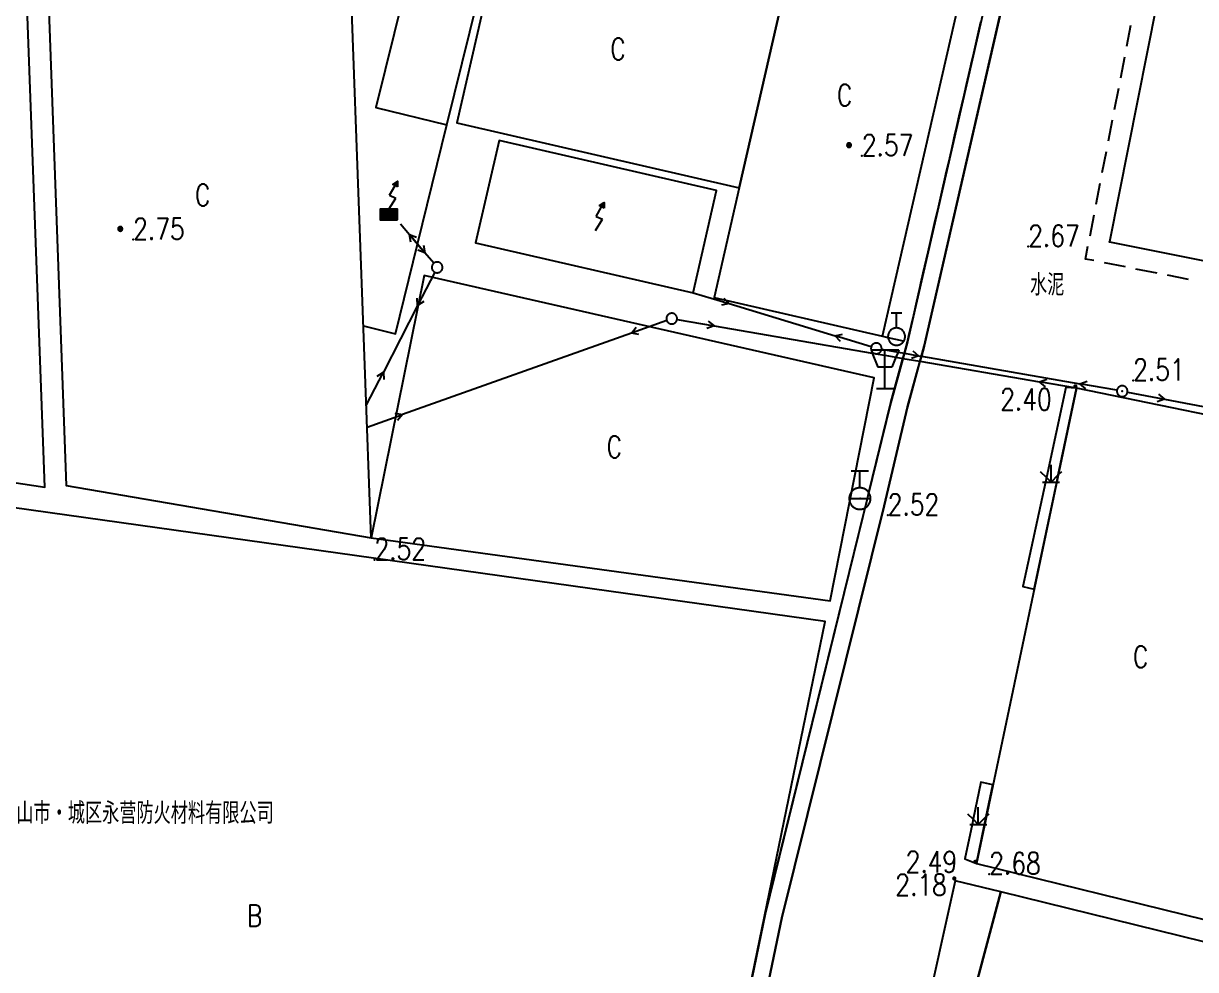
# Model space of a CAD drawing. Extents: x 500064 to 501389, y 2542464 to 2545400.
# Drawn here: x 501025.3 to 501079.9, y 2543224.3 to 2543268.4 of the extents above; entities that cross this region are included whole.
import ezdxf
from ezdxf.enums import TextEntityAlignment as Align

# ---------------------------------------------------------------- set-up
doc = ezdxf.new("R2010")
doc.units = 0
doc.header["$LTSCALE"] = 0.5
doc.linetypes.add('CENTER', pattern=[50.8, 31.75, -6.35, 6.35, -6.35])
doc.layers.get('0').update_dxf_attribs({"linetype": 'CONTINUOUS', "lineweight": 5})
doc.layers.add('GCD', color=8, linetype='CONTINUOUS')
doc.layers.add('地形图', color=8, linetype='CONTINUOUS')
doc.styles.add('HZ', font='romans.shx', dxfattribs={"width": 0.8, "bigfont": 'hztxt.shx'})

# ---------------------------------------------------------------- blocks, each defined once
blk = doc.blocks.new('GC200')
at = {"linetype": 'Continuous', "const_width": 0.2, "flags": 128}
blk.add_lwpolyline([(-0.1, 0, 1), (0.1, 0, 1)], format="xyb", close=True, dxfattribs=at)

msp = doc.modelspace()

# ---------------------------------------------------------------- linework, layer by layer
at = {"layer": '地形图'}
for points in [[(501025.033, 2543280.161), (501011.567, 2543282.19), (501012.807, 2543248.84), (501026.247, 2543246.81)], [(501040.204, 2543278.922), (501025.993, 2543281.372), (501027.248, 2543246.895), (501041.459, 2543244.445), (501040.286, 2543276.646)], [(501060.887, 2543270.67), (501058.615, 2543260.767), (501057.441, 2543255.65), (501065.287, 2543253.85), (501071.037, 2543278.91), (501063.191, 2543280.71)], [(501056.15, 2543205.351), (501060.602, 2543226.739), (501065.364, 2543245.945), (501066.462, 2543250.552), (501067.233, 2543253.387), (501072.788, 2543277.604), (501072.002, 2543277.748), (501066.457, 2543253.582), (501065.687, 2543250.75), (501059.822, 2543226.917), (501056.959, 2543213.058), (501055.528, 2543206.245), (501042.405, 2543206.95), (501042.358, 2543206.151)], [(501048.206, 2543276.707), (501044.686, 2543276.68), (501041.684, 2543264.504), (501044.996, 2543263.688)], [(501060.887, 2543270.67), (501047.729, 2543273.689), (501045.457, 2543263.786), (501058.615, 2543260.767)], [(501081.715, 2543257.083), (501082.857, 2543262.853), (501084.768, 2543272.496), (501078.927, 2543273.66), (501075.872, 2543258.241), (501080.841, 2543257.256)], [(501056.466, 2543255.874), (501057.56, 2543260.64), (501047.423, 2543262.966), (501046.33, 2543258.2)], [(501041.459, 2543244.445), (501062.857, 2543241.52), (501064.907, 2543251.9), (501043.938, 2543256.676)], [(501083.187, 2543238.46), (501084.917, 2543249.25), (501074.337, 2543251.42), (501069.667, 2543229.28), (501080.287, 2543226.668), (501081.258, 2543226.43), (501082.398, 2543233.535)], [(501017.964, 2543211.468), (501022.012, 2543210.917), (501029.722, 2543209.867), (501031.197, 2543216.69), (501056.959, 2543213.058), (501062.627, 2543240.56), (501014.636, 2543247.28), (501011.987, 2543212.22)], [(501065.517, 2543208.06), (501070.803, 2543227.95), (501068.687, 2543228.47), (501064.227, 2543208.38)], [(501070.803, 2543227.95), (501065.517, 2543208.06), (501064.757, 2543205.2), (501085.017, 2543201.07), (501084.977, 2543200.88), (501091.238, 2543199.62), (501091.596, 2543200.969), (501097.05, 2543221.495)]]:
    msp.add_lwpolyline(points, close=True, dxfattribs=at)
for points in [[(501072.016, 2543274.24), (501067.233, 2543253.387), (501067.104, 2543252.914), (501067.04, 2543252.676), (501066.462, 2543250.552), (501065.364, 2543245.945), (501060.602, 2543226.739), (501056.15, 2543205.351)], [(501056.959, 2543213.058), (501059.822, 2543226.917), (501064.479, 2543245.842), (501064.587, 2543246.28), (501064.655, 2543246.556), (501065.687, 2543250.75), (501066.248, 2543252.812), (501066.313, 2543253.051), (501066.457, 2543253.582), (501066.524, 2543253.874), (501066.748, 2543254.849), (501066.859, 2543255.336), (501067.048, 2543256.158), (501067.083, 2543256.311), (501067.195, 2543256.798), (501067.419, 2543257.773), (501067.53, 2543258.26), (501067.722, 2543259.096), (501067.754, 2543259.235), (501067.866, 2543259.722), (501068.089, 2543260.697), (501068.201, 2543261.184), (501068.282, 2543261.535), (501068.425, 2543262.159), (501068.537, 2543262.646), (501068.687, 2543263.302), (501068.76, 2543263.621), (501068.872, 2543264.108), (501069.096, 2543265.083), (501069.207, 2543265.57), (501069.407, 2543266.441), (501069.431, 2543266.545), (501069.543, 2543267.032), (501069.767, 2543268.007), (501069.878, 2543268.494)], [(501076.684, 2543267.362), (501076.874, 2543268.344)], [(501069.543, 2543267.032), (501069.767, 2543268.007)], [(501076.397, 2543265.89), (501076.588, 2543266.871)], [(501069.207, 2543265.57), (501069.407, 2543266.441), (501069.431, 2543266.545)], [(501068.872, 2543264.108), (501069.096, 2543265.083)], [(501076.111, 2543264.417), (501076.302, 2543265.399)], [(501041.099, 2543254.328), (501042.598, 2543253.959), (501043.627, 2543258.134), (501044.996, 2543263.688)], [(501068.537, 2543262.646), (501068.687, 2543263.302), (501068.76, 2543263.621)], [(501075.825, 2543262.945), (501076.016, 2543263.927)], [(501056.466, 2543255.874), (501057.56, 2543260.64), (501047.423, 2543262.966), (501046.33, 2543258.2), (501056.466, 2543255.874)], [(501063.734, 2543262.647), (501063.744, 2543262.648), (501063.755, 2543262.649), (501063.765, 2543262.652), (501063.775, 2543262.656), (501063.784, 2543262.661), (501063.793, 2543262.666), (501063.801, 2543262.673), (501063.808, 2543262.68), (501063.815, 2543262.688), (501063.818, 2543262.693), (501063.821, 2543262.697), (501063.825, 2543262.707), (501063.829, 2543262.716), (501063.832, 2543262.726), (501063.833, 2543262.737), (501063.834, 2543262.747), (501063.833, 2543262.758), (501063.832, 2543262.768), (501063.829, 2543262.778), (501063.825, 2543262.788), (501063.822, 2543262.794), (501063.821, 2543262.797), (501063.815, 2543262.806), (501063.808, 2543262.814), (501063.801, 2543262.822), (501063.793, 2543262.828), (501063.784, 2543262.834), (501063.783, 2543262.835), (501063.775, 2543262.839), (501063.765, 2543262.842), (501063.755, 2543262.845), (501063.744, 2543262.847), (501063.734, 2543262.847), (501063.723, 2543262.847), (501063.713, 2543262.845), (501063.703, 2543262.842), (501063.693, 2543262.839), (501063.684, 2543262.834), (501063.675, 2543262.828), (501063.667, 2543262.822), (501063.66, 2543262.814), (501063.653, 2543262.806), (501063.65, 2543262.801), (501063.647, 2543262.797), (501063.643, 2543262.788), (501063.639, 2543262.778), (501063.636, 2543262.768), (501063.634, 2543262.758), (501063.634, 2543262.747), (501063.634, 2543262.737), (501063.636, 2543262.726), (501063.639, 2543262.716), (501063.643, 2543262.707), (501063.646, 2543262.7), (501063.647, 2543262.697), (501063.653, 2543262.688), (501063.66, 2543262.68), (501063.667, 2543262.673), (501063.675, 2543262.666), (501063.684, 2543262.661), (501063.685, 2543262.66), (501063.693, 2543262.656), (501063.703, 2543262.652), (501063.713, 2543262.649), (501063.723, 2543262.648), (501063.734, 2543262.647)], [(501063.685, 2543262.66), (501063.818, 2543262.693), (501063.821, 2543262.697), (501063.647, 2543262.697), (501063.646, 2543262.7), (501063.834, 2543262.747), (501063.634, 2543262.747), (501063.822, 2543262.794), (501063.821, 2543262.797), (501063.647, 2543262.797), (501063.65, 2543262.801), (501063.783, 2543262.835)], [(501075.538, 2543261.473), (501075.729, 2543262.454)], [(501068.201, 2543261.184), (501068.282, 2543261.535), (501068.425, 2543262.159)], [(501042.316, 2543260.41), (501042.574, 2543260.863)], [(501042.69, 2543260.801), (501042.574, 2543260.863), (501042.47, 2543260.919), (501042.517, 2543260.95), (501042.565, 2543260.981), (501042.612, 2543261.013), (501042.66, 2543261.044), (501042.689, 2543261.063), (501042.689, 2543261.028), (501042.689, 2543260.971), (501042.69, 2543260.914), (501042.69, 2543260.858), (501042.69, 2543260.801)], [(501042.66, 2543261.044), (501042.689, 2543261.028), (501042.612, 2543261.013), (501042.689, 2543260.971), (501042.565, 2543260.981), (501042.69, 2543260.914), (501042.517, 2543260.95), (501042.69, 2543260.858), (501042.47, 2543260.919)], [(501067.866, 2543259.722), (501068.089, 2543260.697)], [(501075.252, 2543260), (501075.443, 2543260.982)], [(501042.289, 2543259.763), (501042.608, 2543260.282)], [(501042.316, 2543260.41), (501042.608, 2543260.282)], [(501042.689, 2543259.263), (501042.689, 2543259.313), (501042.689, 2543259.363), (501042.689, 2543259.413), (501042.689, 2543259.463), (501042.689, 2543259.513), (501042.689, 2543259.563), (501042.689, 2543259.613), (501042.689, 2543259.663), (501042.689, 2543259.713), (501042.689, 2543259.763), (501042.289, 2543259.763), (501041.889, 2543259.763), (501041.889, 2543259.713), (501041.889, 2543259.663), (501041.889, 2543259.613), (501041.889, 2543259.563), (501041.889, 2543259.513), (501041.889, 2543259.463), (501041.889, 2543259.413), (501041.889, 2543259.363), (501041.889, 2543259.313), (501041.889, 2543259.263), (501042.689, 2543259.263)], [(501041.889, 2543259.263), (501042.689, 2543259.313), (501041.889, 2543259.313), (501042.689, 2543259.363), (501041.889, 2543259.363), (501042.689, 2543259.413), (501041.889, 2543259.413), (501042.689, 2543259.463), (501041.889, 2543259.463), (501042.689, 2543259.513), (501041.889, 2543259.513), (501042.689, 2543259.563), (501041.889, 2543259.563), (501042.689, 2543259.613), (501041.889, 2543259.613), (501042.689, 2543259.663), (501041.889, 2543259.663), (501042.689, 2543259.713), (501041.889, 2543259.713), (501042.689, 2543259.763)], [(501051.945, 2543259.42), (501052.203, 2543259.873)], [(501052.319, 2543259.811), (501052.203, 2543259.873), (501052.099, 2543259.929), (501052.146, 2543259.96), (501052.193, 2543259.992), (501052.241, 2543260.023), (501052.288, 2543260.054), (501052.318, 2543260.073), (501052.318, 2543260.039), (501052.318, 2543259.982), (501052.318, 2543259.925), (501052.319, 2543259.868), (501052.319, 2543259.811)], [(501052.288, 2543260.054), (501052.318, 2543260.039), (501052.241, 2543260.023), (501052.318, 2543259.982), (501052.193, 2543259.992), (501052.318, 2543259.925), (501052.146, 2543259.96), (501052.319, 2543259.868), (501052.099, 2543259.929)], [(501042.835, 2543259.075), (501043.249, 2543258.582), (501043.627, 2543258.134), (501043.962, 2543257.736)], [(501051.918, 2543258.773), (501052.237, 2543259.293)], [(501051.945, 2543259.42), (501052.237, 2543259.293)], [(501067.53, 2543258.26), (501067.722, 2543259.096), (501067.754, 2543259.235)], [(501074.966, 2543258.528), (501075.157, 2543259.509)], [(501029.77, 2543258.747), (501029.78, 2543258.748), (501029.791, 2543258.749), (501029.801, 2543258.752), (501029.81, 2543258.756), (501029.82, 2543258.761), (501029.829, 2543258.766), (501029.837, 2543258.773), (501029.844, 2543258.78), (501029.851, 2543258.788), (501029.854, 2543258.793), (501029.856, 2543258.797), (501029.861, 2543258.807), (501029.865, 2543258.816), (501029.868, 2543258.826), (501029.869, 2543258.837), (501029.87, 2543258.847), (501029.869, 2543258.858), (501029.868, 2543258.868), (501029.865, 2543258.878), (501029.861, 2543258.888), (501029.858, 2543258.894), (501029.856, 2543258.897), (501029.851, 2543258.906), (501029.844, 2543258.914), (501029.837, 2543258.922), (501029.829, 2543258.928), (501029.82, 2543258.934), (501029.819, 2543258.935), (501029.81, 2543258.939), (501029.801, 2543258.942), (501029.791, 2543258.945), (501029.78, 2543258.947), (501029.77, 2543258.947), (501029.759, 2543258.947), (501029.749, 2543258.945), (501029.739, 2543258.942), (501029.729, 2543258.939), (501029.72, 2543258.934), (501029.711, 2543258.928), (501029.703, 2543258.922), (501029.695, 2543258.914), (501029.689, 2543258.906), (501029.686, 2543258.901), (501029.683, 2543258.897), (501029.678, 2543258.888), (501029.675, 2543258.878), (501029.672, 2543258.868), (501029.67, 2543258.858), (501029.67, 2543258.847), (501029.67, 2543258.837), (501029.672, 2543258.826), (501029.675, 2543258.816), (501029.678, 2543258.807), (501029.682, 2543258.8), (501029.683, 2543258.797), (501029.689, 2543258.788), (501029.695, 2543258.78), (501029.703, 2543258.773), (501029.711, 2543258.766), (501029.72, 2543258.761), (501029.721, 2543258.76), (501029.729, 2543258.756), (501029.739, 2543258.752), (501029.749, 2543258.749), (501029.759, 2543258.748), (501029.77, 2543258.747)], [(501029.721, 2543258.76), (501029.854, 2543258.793), (501029.856, 2543258.797), (501029.683, 2543258.797), (501029.682, 2543258.8), (501029.87, 2543258.847), (501029.67, 2543258.847), (501029.858, 2543258.894), (501029.856, 2543258.897), (501029.683, 2543258.897), (501029.686, 2543258.901), (501029.819, 2543258.935)], [(501044.377, 2543257.243), (501043.962, 2543257.736), (501043.627, 2543258.134), (501043.249, 2543258.582)], [(501043.249, 2543258.582), (501043.627, 2543258.134), (501043.962, 2543257.736)], [(501043.311, 2543258.234), (501043.249, 2543258.582)], [(501043.249, 2543258.582), (501043.582, 2543258.462)], [(501043.9, 2543258.084), (501043.962, 2543257.736)], [(501075.145, 2543257.366), (501074.755, 2543257.443), (501074.87, 2543258.037)], [(501043.962, 2543257.736), (501043.629, 2543257.856)], [(501067.195, 2543256.798), (501067.419, 2543257.773)], [(501044.538, 2543256.802), (501044.553, 2543256.803), (501044.569, 2543256.804), (501044.584, 2543256.807), (501044.6, 2543256.81), (501044.615, 2543256.814), (501044.63, 2543256.82), (501044.644, 2543256.826), (501044.658, 2543256.833), (501044.672, 2543256.841), (501044.685, 2543256.85), (501044.697, 2543256.859), (501044.709, 2543256.87), (501044.72, 2543256.881), (501044.73, 2543256.893), (501044.74, 2543256.905), (501044.749, 2543256.918), (501044.757, 2543256.932), (501044.764, 2543256.946), (501044.77, 2543256.96), (501044.775, 2543256.975), (501044.78, 2543256.99), (501044.783, 2543257.005), (501044.786, 2543257.021), (501044.787, 2543257.036), (501044.788, 2543257.052), (501044.787, 2543257.068), (501044.786, 2543257.083), (501044.783, 2543257.099), (501044.78, 2543257.114), (501044.775, 2543257.129), (501044.77, 2543257.144), (501044.764, 2543257.159), (501044.757, 2543257.173), (501044.749, 2543257.186), (501044.74, 2543257.199), (501044.73, 2543257.211), (501044.72, 2543257.223), (501044.709, 2543257.234), (501044.697, 2543257.245), (501044.685, 2543257.254), (501044.672, 2543257.263), (501044.658, 2543257.271), (501044.644, 2543257.278), (501044.63, 2543257.285), (501044.615, 2543257.29), (501044.6, 2543257.294), (501044.584, 2543257.298), (501044.569, 2543257.3), (501044.553, 2543257.302), (501044.538, 2543257.302), (501044.522, 2543257.302), (501044.506, 2543257.3), (501044.491, 2543257.298), (501044.475, 2543257.294), (501044.46, 2543257.29), (501044.446, 2543257.285), (501044.431, 2543257.278), (501044.417, 2543257.271), (501044.404, 2543257.263), (501044.391, 2543257.254), (501044.378, 2543257.245), (501044.377, 2543257.243), (501044.367, 2543257.234), (501044.355, 2543257.223), (501044.345, 2543257.211), (501044.335, 2543257.199), (501044.327, 2543257.186), (501044.319, 2543257.173), (501044.311, 2543257.159), (501044.305, 2543257.144), (501044.3, 2543257.129), (501044.295, 2543257.114), (501044.292, 2543257.099), (501044.29, 2543257.083), (501044.288, 2543257.068), (501044.288, 2543257.052), (501044.288, 2543257.036), (501044.29, 2543257.021), (501044.292, 2543257.005), (501044.295, 2543256.99), (501044.3, 2543256.975), (501044.305, 2543256.96), (501044.311, 2543256.946), (501044.319, 2543256.932), (501044.327, 2543256.918), (501044.335, 2543256.905), (501044.345, 2543256.893), (501044.355, 2543256.881), (501044.367, 2543256.87), (501044.378, 2543256.859), (501044.391, 2543256.85), (501044.404, 2543256.841), (501044.417, 2543256.833), (501044.423, 2543256.83), (501044.431, 2543256.826), (501044.446, 2543256.82), (501044.46, 2543256.814), (501044.475, 2543256.81), (501044.491, 2543256.807), (501044.506, 2543256.804), (501044.522, 2543256.803), (501044.538, 2543256.802)], [(501076.616, 2543257.074), (501075.636, 2543257.269)], [(501078.088, 2543256.783), (501077.107, 2543256.977)], [(501044.423, 2543256.83), (501043.624, 2543255.273)], [(501079.559, 2543256.491), (501078.578, 2543256.685)], [(501056.466, 2543255.874), (501058.141, 2543255.365)], [(501066.859, 2543255.336), (501067.048, 2543256.158), (501067.083, 2543256.311)], [(501043.624, 2543255.273), (501042.033, 2543252.175)], [(501043.624, 2543255.273), (501043.607, 2543255.626)], [(501043.921, 2543255.465), (501043.624, 2543255.273)], [(501058.141, 2543255.365), (501057.796, 2543255.285)], [(501057.899, 2543255.623), (501058.141, 2543255.365)], [(501058.141, 2543255.365), (501063.092, 2543253.86)], [(501055.471, 2543254.416), (501055.487, 2543254.416), (501055.502, 2543254.418), (501055.518, 2543254.42), (501055.533, 2543254.424), (501055.548, 2543254.428), (501055.563, 2543254.433), (501055.578, 2543254.44), (501055.592, 2543254.447), (501055.605, 2543254.455), (501055.618, 2543254.464), (501055.63, 2543254.473), (501055.642, 2543254.484), (501055.653, 2543254.495), (501055.664, 2543254.507), (501055.673, 2543254.519), (501055.682, 2543254.532), (501055.69, 2543254.545), (501055.697, 2543254.559), (501055.703, 2543254.574), (501055.709, 2543254.589), (501055.713, 2543254.604), (501055.717, 2543254.619), (501055.717, 2543254.624), (501055.719, 2543254.635), (501055.721, 2543254.65), (501055.721, 2543254.666), (501055.721, 2543254.682), (501055.719, 2543254.697), (501055.717, 2543254.713), (501055.713, 2543254.728), (501055.709, 2543254.743), (501055.703, 2543254.758), (501055.697, 2543254.772), (501055.69, 2543254.786), (501055.682, 2543254.8), (501055.673, 2543254.813), (501055.664, 2543254.825), (501055.653, 2543254.837), (501055.642, 2543254.848), (501055.63, 2543254.859), (501055.618, 2543254.868), (501055.605, 2543254.877), (501055.592, 2543254.885), (501055.578, 2543254.892), (501055.563, 2543254.898), (501055.548, 2543254.904), (501055.533, 2543254.908), (501055.518, 2543254.911), (501055.502, 2543254.914), (501055.487, 2543254.915), (501055.471, 2543254.916), (501055.455, 2543254.915), (501055.44, 2543254.914), (501055.424, 2543254.911), (501055.409, 2543254.908), (501055.394, 2543254.904), (501055.379, 2543254.898), (501055.365, 2543254.892), (501055.351, 2543254.885), (501055.337, 2543254.877), (501055.324, 2543254.868), (501055.312, 2543254.859), (501055.3, 2543254.848), (501055.289, 2543254.837), (501055.278, 2543254.825), (501055.269, 2543254.813), (501055.26, 2543254.8), (501055.252, 2543254.786), (501055.245, 2543254.772), (501055.239, 2543254.758), (501055.233, 2543254.743), (501055.229, 2543254.728), (501055.226, 2543254.713), (501055.223, 2543254.697), (501055.222, 2543254.682), (501055.221, 2543254.666), (501055.222, 2543254.65), (501055.223, 2543254.635), (501055.226, 2543254.619), (501055.229, 2543254.604), (501055.233, 2543254.589), (501055.236, 2543254.582), (501055.239, 2543254.574), (501055.245, 2543254.559), (501055.252, 2543254.545), (501055.26, 2543254.532), (501055.269, 2543254.519), (501055.278, 2543254.507), (501055.289, 2543254.495), (501055.3, 2543254.484), (501055.312, 2543254.473), (501055.324, 2543254.464), (501055.337, 2543254.455), (501055.351, 2543254.447), (501055.365, 2543254.44), (501055.379, 2543254.433), (501055.394, 2543254.428), (501055.409, 2543254.424), (501055.424, 2543254.42), (501055.44, 2543254.418), (501055.455, 2543254.416), (501055.471, 2543254.416)], [(501065.696, 2543254.929), (501065.946, 2543254.929), (501066.196, 2543254.929)], [(501065.946, 2543254.229), (501065.946, 2543254.929)], [(501066.524, 2543253.874), (501066.748, 2543254.849)], [(501055.236, 2543254.582), (501053.587, 2543253.995)], [(501053.587, 2543253.995), (501053.816, 2543254.264)], [(501055.717, 2543254.624), (501057.442, 2543254.327)], [(501057.442, 2543254.327), (501057.11, 2543254.204)], [(501057.17, 2543254.553), (501057.442, 2543254.327)], [(501057.442, 2543254.327), (501064.816, 2543253.058), (501064.943, 2543253.036), (501064.959, 2543253.034), (501064.974, 2543253.031), (501064.989, 2543253.028), (501065.407, 2543252.957), (501065.921, 2543252.868), (501066.248, 2543252.812), (501067.04, 2543252.676), (501072.613, 2543251.717)], [(501065.946, 2543253.429), (501065.971, 2543253.43), (501065.996, 2543253.433), (501066.021, 2543253.436), (501066.046, 2543253.442), (501066.07, 2543253.449), (501066.094, 2543253.458), (501066.117, 2543253.467), (501066.139, 2543253.479), (501066.161, 2543253.492), (501066.182, 2543253.506), (501066.201, 2543253.521), (501066.22, 2543253.538), (501066.238, 2543253.556), (501066.255, 2543253.574), (501066.27, 2543253.594), (501066.284, 2543253.615), (501066.297, 2543253.637), (501066.308, 2543253.659), (501066.318, 2543253.682), (501066.327, 2543253.706), (501066.334, 2543253.73), (501066.339, 2543253.754), (501066.343, 2543253.779), (501066.346, 2543253.804), (501066.346, 2543253.829), (501066.346, 2543253.855), (501066.343, 2543253.88), (501066.339, 2543253.904), (501066.334, 2543253.929), (501066.327, 2543253.953), (501066.318, 2543253.977), (501066.308, 2543254), (501066.297, 2543254.022), (501066.284, 2543254.044), (501066.27, 2543254.065), (501066.255, 2543254.084), (501066.238, 2543254.103), (501066.22, 2543254.121), (501066.201, 2543254.138), (501066.182, 2543254.153), (501066.161, 2543254.167), (501066.139, 2543254.18), (501066.117, 2543254.191), (501066.094, 2543254.201), (501066.07, 2543254.21), (501066.046, 2543254.217), (501066.021, 2543254.222), (501065.996, 2543254.226), (501065.971, 2543254.229), (501065.946, 2543254.229), (501065.921, 2543254.229), (501065.896, 2543254.226), (501065.871, 2543254.222), (501065.847, 2543254.217), (501065.823, 2543254.21), (501065.799, 2543254.201), (501065.776, 2543254.191), (501065.754, 2543254.18), (501065.732, 2543254.167), (501065.711, 2543254.153), (501065.691, 2543254.138), (501065.673, 2543254.121), (501065.655, 2543254.103), (501065.638, 2543254.084), (501065.623, 2543254.065), (501065.609, 2543254.044), (501065.596, 2543254.022), (501065.584, 2543254), (501065.574, 2543253.977), (501065.566, 2543253.953), (501065.559, 2543253.929), (501065.553, 2543253.904), (501065.55, 2543253.88), (501065.547, 2543253.855), (501065.546, 2543253.829), (501065.547, 2543253.804), (501065.548, 2543253.79), (501065.55, 2543253.779), (501065.553, 2543253.754), (501065.559, 2543253.73), (501065.566, 2543253.706), (501065.574, 2543253.682), (501065.584, 2543253.659), (501065.596, 2543253.637), (501065.609, 2543253.615), (501065.623, 2543253.594), (501065.638, 2543253.574), (501065.655, 2543253.556), (501065.673, 2543253.538), (501065.691, 2543253.521), (501065.711, 2543253.506), (501065.732, 2543253.492), (501065.754, 2543253.479), (501065.776, 2543253.467), (501065.799, 2543253.458), (501065.823, 2543253.449), (501065.847, 2543253.442), (501065.871, 2543253.436), (501065.896, 2543253.433), (501065.921, 2543253.43), (501065.946, 2543253.429)], [(501053.587, 2543253.995), (501042.919, 2543250.194)], [(501053.935, 2543253.931), (501053.587, 2543253.995)], [(501063.092, 2543253.86), (501063.436, 2543253.94)], [(501064.766, 2543253.351), (501063.092, 2543253.86)], [(501063.333, 2543253.602), (501063.092, 2543253.86)], [(501065.287, 2543253.85), (501065.548, 2543253.79), (501066.262, 2543253.628)], [(501064.989, 2543253.028), (501065.005, 2543253.029), (501065.021, 2543253.029), (501065.037, 2543253.031), (501065.052, 2543253.033), (501065.067, 2543253.037), (501065.083, 2543253.041), (501065.097, 2543253.046), (501065.112, 2543253.053), (501065.126, 2543253.06), (501065.139, 2543253.068), (501065.152, 2543253.076), (501065.165, 2543253.086), (501065.176, 2543253.096), (501065.188, 2543253.108), (501065.198, 2543253.119), (501065.208, 2543253.132), (501065.216, 2543253.145), (501065.224, 2543253.158), (501065.232, 2543253.172), (501065.238, 2543253.187), (501065.243, 2543253.201), (501065.244, 2543253.204), (501065.247, 2543253.217), (501065.251, 2543253.232), (501065.251, 2543253.236), (501065.253, 2543253.247), (501065.255, 2543253.263), (501065.255, 2543253.279), (501065.255, 2543253.294), (501065.253, 2543253.31), (501065.251, 2543253.326), (501065.247, 2543253.341), (501065.243, 2543253.356), (501065.238, 2543253.371), (501065.232, 2543253.385), (501065.224, 2543253.399), (501065.216, 2543253.413), (501065.208, 2543253.426), (501065.198, 2543253.438), (501065.188, 2543253.45), (501065.176, 2543253.461), (501065.165, 2543253.471), (501065.152, 2543253.481), (501065.139, 2543253.49), (501065.126, 2543253.498), (501065.112, 2543253.505), (501065.097, 2543253.511), (501065.083, 2543253.516), (501065.067, 2543253.521), (501065.052, 2543253.524), (501065.037, 2543253.527), (501065.021, 2543253.528), (501065.005, 2543253.529), (501064.99, 2543253.528), (501064.974, 2543253.527), (501064.958, 2543253.524), (501064.943, 2543253.521), (501064.928, 2543253.516), (501064.913, 2543253.511), (501064.899, 2543253.505), (501064.885, 2543253.498), (501064.871, 2543253.49), (501064.858, 2543253.481), (501064.846, 2543253.471), (501064.834, 2543253.461), (501064.823, 2543253.45), (501064.813, 2543253.438), (501064.803, 2543253.426), (501064.794, 2543253.413), (501064.786, 2543253.399), (501064.779, 2543253.385), (501064.773, 2543253.371), (501064.768, 2543253.356), (501064.766, 2543253.351), (501064.763, 2543253.341), (501064.76, 2543253.326), (501064.757, 2543253.31), (501064.756, 2543253.294), (501064.755, 2543253.279), (501064.756, 2543253.263), (501064.757, 2543253.247), (501064.76, 2543253.232), (501064.763, 2543253.217), (501064.767, 2543253.204), (501064.768, 2543253.201), (501064.773, 2543253.187), (501064.779, 2543253.172), (501064.786, 2543253.158), (501064.794, 2543253.145), (501064.803, 2543253.132), (501064.813, 2543253.119), (501064.823, 2543253.108), (501064.834, 2543253.096), (501064.846, 2543253.086), (501064.858, 2543253.076), (501064.871, 2543253.068), (501064.885, 2543253.06), (501064.899, 2543253.053), (501064.913, 2543253.046), (501064.928, 2543253.041), (501064.943, 2543253.036), (501064.959, 2543253.034), (501064.974, 2543253.031), (501064.989, 2543253.028)], [(501064.757, 2543253.204), (501064.816, 2543253.058), (501065.082, 2543252.404)], [(501064.757, 2543253.204), (501064.767, 2543253.204), (501065.244, 2543253.204), (501065.407, 2543253.204), (501065.434, 2543253.204), (501066.057, 2543253.204)], [(501065.251, 2543253.236), (501065.434, 2543253.204), (501066.016, 2543253.103), (501066.313, 2543253.051), (501066.976, 2543252.936)], [(501065.407, 2543251.404), (501065.407, 2543252.404), (501065.407, 2543252.957), (501065.407, 2543253.204)], [(501066.057, 2543253.204), (501066.016, 2543253.103), (501065.921, 2543252.868), (501065.732, 2543252.404)], [(501066.704, 2543253.162), (501066.976, 2543252.936)], [(501066.976, 2543252.936), (501066.644, 2543252.814)], [(501066.976, 2543252.936), (501067.104, 2543252.914), (501074.495, 2543251.627)], [(501041.234, 2543250.618), (501042.033, 2543252.175)], [(501041.736, 2543251.983), (501042.033, 2543252.175)], [(501042.033, 2543252.175), (501042.051, 2543251.822)], [(501065.407, 2543252.404), (501065.082, 2543252.404)], [(501065.732, 2543252.404), (501065.407, 2543252.404)], [(501072.364, 2543242.063), (501073.415, 2543247.045), (501073.486, 2543247.385), (501074.337, 2543251.42), (501073.837, 2543251.45), (501072.932, 2543247.258), (501072.886, 2543247.045), (501071.835, 2543242.178), (501072.364, 2543242.063)], [(501072.613, 2543251.717), (501072.944, 2543251.839)], [(501074.337, 2543251.42), (501072.613, 2543251.717)], [(501072.884, 2543251.491), (501072.613, 2543251.717)], [(501074.495, 2543251.627), (501074.827, 2543251.749)], [(501076.219, 2543251.327), (501074.495, 2543251.627)], [(501074.766, 2543251.401), (501074.495, 2543251.627)], [(501076.465, 2543251.034), (501076.481, 2543251.035), (501076.497, 2543251.036), (501076.512, 2543251.039), (501076.527, 2543251.042), (501076.542, 2543251.046), (501076.557, 2543251.052), (501076.572, 2543251.058), (501076.586, 2543251.065), (501076.599, 2543251.073), (501076.612, 2543251.082), (501076.625, 2543251.092), (501076.636, 2543251.102), (501076.647, 2543251.113), (501076.658, 2543251.125), (501076.667, 2543251.137), (501076.676, 2543251.15), (501076.684, 2543251.164), (501076.691, 2543251.178), (501076.698, 2543251.192), (501076.703, 2543251.207), (501076.707, 2543251.222), (501076.711, 2543251.237), (501076.713, 2543251.253), (501076.715, 2543251.269), (501076.715, 2543251.284), (501076.715, 2543251.3), (501076.713, 2543251.316), (501076.711, 2543251.331), (501076.707, 2543251.346), (501076.703, 2543251.361), (501076.698, 2543251.376), (501076.691, 2543251.391), (501076.684, 2543251.405), (501076.676, 2543251.418), (501076.667, 2543251.431), (501076.658, 2543251.444), (501076.647, 2543251.455), (501076.636, 2543251.466), (501076.625, 2543251.477), (501076.612, 2543251.486), (501076.599, 2543251.495), (501076.586, 2543251.503), (501076.572, 2543251.51), (501076.557, 2543251.517), (501076.542, 2543251.522), (501076.527, 2543251.526), (501076.512, 2543251.53), (501076.497, 2543251.532), (501076.481, 2543251.534), (501076.465, 2543251.534), (501076.45, 2543251.534), (501076.434, 2543251.532), (501076.418, 2543251.53), (501076.403, 2543251.526), (501076.388, 2543251.522), (501076.373, 2543251.517), (501076.359, 2543251.51), (501076.345, 2543251.503), (501076.331, 2543251.495), (501076.318, 2543251.486), (501076.306, 2543251.477), (501076.294, 2543251.466), (501076.283, 2543251.455), (501076.273, 2543251.444), (501076.263, 2543251.431), (501076.254, 2543251.418), (501076.246, 2543251.405), (501076.239, 2543251.391), (501076.233, 2543251.376), (501076.227, 2543251.361), (501076.223, 2543251.346), (501076.22, 2543251.331), (501076.219, 2543251.327), (501076.217, 2543251.316), (501076.216, 2543251.3), (501076.215, 2543251.284), (501076.216, 2543251.269), (501076.217, 2543251.253), (501076.22, 2543251.237), (501076.223, 2543251.222), (501076.227, 2543251.207), (501076.233, 2543251.192), (501076.239, 2543251.178), (501076.246, 2543251.164), (501076.254, 2543251.15), (501076.263, 2543251.137), (501076.273, 2543251.125), (501076.283, 2543251.113), (501076.294, 2543251.102), (501076.306, 2543251.092), (501076.318, 2543251.082), (501076.331, 2543251.073), (501076.345, 2543251.065), (501076.359, 2543251.058), (501076.373, 2543251.052), (501076.388, 2543251.046), (501076.403, 2543251.042), (501076.418, 2543251.039), (501076.434, 2543251.036), (501076.45, 2543251.035), (501076.465, 2543251.034)], [(501065.007, 2543251.404), (501065.407, 2543251.404), (501065.807, 2543251.404)], [(501076.711, 2543251.237), (501078.43, 2543250.912)], [(501078.43, 2543250.912), (501078.096, 2543250.795)], [(501078.162, 2543251.142), (501078.43, 2543250.912)], [(501078.43, 2543250.912), (501133.031, 2543240.555)], [(501041.271, 2543249.606), (501042.919, 2543250.194)], [(501042.572, 2543250.257), (501042.919, 2543250.194)], [(501042.919, 2543250.194), (501042.69, 2543249.924)], [(501073.146, 2543247.045), (501073.146, 2543247.845)], [(501063.838, 2543247.58), (501064.238, 2543247.58), (501064.638, 2543247.58)], [(501064.238, 2543246.78), (501064.238, 2543247.58)], [(501072.646, 2543247.545), (501072.932, 2543247.258), (501073.146, 2543247.045)], [(501072.746, 2543247.045), (501072.886, 2543247.045), (501073.146, 2543247.045), (501073.415, 2543247.045), (501073.546, 2543247.045)], [(501073.146, 2543247.045), (501073.486, 2543247.385), (501073.646, 2543247.545)], [(501064.238, 2543245.78), (501064.269, 2543245.781), (501064.301, 2543245.784), (501064.332, 2543245.789), (501064.362, 2543245.796), (501064.393, 2543245.804), (501064.422, 2543245.815), (501064.451, 2543245.827), (501064.479, 2543245.842), (501064.506, 2543245.858), (501064.532, 2543245.875), (501064.557, 2543245.895), (501064.58, 2543245.915), (501064.602, 2543245.938), (501064.623, 2543245.961), (501064.643, 2543245.986), (501064.66, 2543246.012), (501064.676, 2543246.039), (501064.69, 2543246.067), (501064.703, 2543246.096), (501064.714, 2543246.125), (501064.722, 2543246.155), (501064.729, 2543246.186), (501064.734, 2543246.217), (501064.737, 2543246.248), (501064.738, 2543246.28), (501064.737, 2543246.311), (501064.734, 2543246.342), (501064.729, 2543246.373), (501064.722, 2543246.404), (501064.714, 2543246.434), (501064.703, 2543246.464), (501064.69, 2543246.493), (501064.676, 2543246.521), (501064.66, 2543246.548), (501064.655, 2543246.556), (501064.643, 2543246.574), (501064.623, 2543246.598), (501064.602, 2543246.622), (501064.58, 2543246.644), (501064.557, 2543246.665), (501064.532, 2543246.684), (501064.506, 2543246.702), (501064.479, 2543246.718), (501064.451, 2543246.732), (501064.422, 2543246.745), (501064.393, 2543246.755), (501064.362, 2543246.764), (501064.332, 2543246.771), (501064.301, 2543246.776), (501064.269, 2543246.779), (501064.238, 2543246.78), (501064.207, 2543246.779), (501064.175, 2543246.776), (501064.144, 2543246.771), (501064.114, 2543246.764), (501064.083, 2543246.755), (501064.054, 2543246.745), (501064.025, 2543246.732), (501063.997, 2543246.718), (501063.97, 2543246.702), (501063.944, 2543246.684), (501063.919, 2543246.665), (501063.896, 2543246.644), (501063.874, 2543246.622), (501063.853, 2543246.598), (501063.834, 2543246.574), (501063.816, 2543246.548), (501063.8, 2543246.521), (501063.786, 2543246.493), (501063.773, 2543246.464), (501063.763, 2543246.434), (501063.754, 2543246.404), (501063.747, 2543246.373), (501063.742, 2543246.342), (501063.739, 2543246.311), (501063.738, 2543246.28), (501063.739, 2543246.248), (501063.742, 2543246.217), (501063.747, 2543246.186), (501063.754, 2543246.155), (501063.763, 2543246.125), (501063.773, 2543246.096), (501063.786, 2543246.067), (501063.8, 2543246.039), (501063.816, 2543246.012), (501063.834, 2543245.986), (501063.853, 2543245.961), (501063.874, 2543245.938), (501063.896, 2543245.915), (501063.919, 2543245.895), (501063.944, 2543245.875), (501063.97, 2543245.858), (501063.997, 2543245.842), (501064.025, 2543245.827), (501064.054, 2543245.815), (501064.083, 2543245.804), (501064.114, 2543245.796), (501064.144, 2543245.789), (501064.175, 2543245.784), (501064.207, 2543245.781), (501064.238, 2543245.78)], [(501063.738, 2543246.28), (501064.587, 2543246.28), (501064.738, 2543246.28)], [(501069.667, 2543229.28), (501070.05, 2543231.097), (501070.129, 2543231.468), (501070.439, 2543232.94), (501069.877, 2543233.062), (501069.519, 2543231.336), (501069.47, 2543231.097), (501069.137, 2543229.49), (501069.667, 2543229.28)], [(501069.758, 2543231.097), (501069.758, 2543231.897)], [(501069.258, 2543231.597), (501069.519, 2543231.336), (501069.758, 2543231.097)], [(501069.758, 2543231.097), (501070.129, 2543231.468), (501070.258, 2543231.597)], [(501069.358, 2543231.097), (501069.47, 2543231.097), (501069.758, 2543231.097), (501070.05, 2543231.097), (501070.158, 2543231.097)]]:
    msp.add_lwpolyline(points, dxfattribs=at)
at = {"layer": '地形图', "linetype": 'CENTER'}
for p in [(501064.334, 2543262.251, 2.57), (501030.37, 2543258.351, 2.75), (501072.085, 2543258.021, 2.67), (501076.975, 2543251.787, 2.51), (501065.537, 2543245.508, 2.52), (501041.619, 2543243.431, 2.52), (501070.268, 2543228.784, 2.68)]:
    msp.add_point(p, dxfattribs=at)
at = {"layer": '地形图', "ltscale": 10}
for p in [(501075.872, 2543258.241), (501076.465, 2543251.284), (501064.251, 2543246.289), (501041.472, 2543244.455), (501069.668, 2543229.28)]:
    msp.add_point(p, dxfattribs=at)

# ---------------------------------------------------------------- block references
at = {"layer": '地形图', "linetype": 'Continuous'}
ref = msp.add_blockref('GC200', (501074.281, 2543251.505, 2.404), dxfattribs=dict(at, xscale=0.5, yscale=0.5, zscale=0.5))
ref.add_attrib('height', '2.40', dxfattribs={"layer": 'GCD', "linetype": 'Continuous', "height": 1, "style": 'HZ', "width": 0.8}).set_placement((501070.781, 2543250.905, 2.4), align=Align.MIDDLE_LEFT)
ref = msp.add_blockref('GC200', (501069.622, 2543229.354, 2.488), dxfattribs=dict(at, xscale=0.5, yscale=0.5, zscale=0.5))
ref.add_attrib('height', '2.49', dxfattribs={"layer": 'GCD', "linetype": 'Continuous', "height": 1, "style": 'HZ', "width": 0.8}).set_placement((501066.372, 2543229.354, 2.49), align=Align.MIDDLE_LEFT)
ref = msp.add_blockref('GC200', (501068.639, 2543228.578, 2.178), dxfattribs=dict(at, xscale=0.5, yscale=0.5, zscale=0.5))
ref.add_attrib('height', '2.18', dxfattribs={"layer": 'GCD', "linetype": 'Continuous', "height": 1, "style": 'HZ', "width": 0.8}).set_placement((501065.889, 2543228.278, 2.18), align=Align.MIDDLE_LEFT)

# ---------------------------------------------------------------- texts
at = {"layer": '地形图', "ltscale": 10, "style": 'HZ', "width": 0.8}
for s, p in [('C', (501052.603, 2543266.728)), ('C', (501063.165, 2543264.576)), ('2.57', (501064.334, 2543262.251)), ('C', (501033.248, 2543259.924)), ('2.75', (501030.37, 2543258.351)), ('2.67', (501072.085, 2543258.021)), ('水泥', (501072.166, 2543255.741)), ('2.51', (501076.975, 2543251.787)), ('C', (501052.43, 2543248.186)), ('2.52', (501065.537, 2543245.508)), ('2.52', (501041.619, 2543243.431)), ('C', (501076.96, 2543238.406)), ('佛山市・城区永营防火材料有限公司', (501024.124, 2543231.123)), ('2.68', (501070.268, 2543228.784)), ('B', (501035.663, 2543226.344))]:
    msp.add_text(s, height=1, dxfattribs=at).set_placement(p)

doc.saveas('drawing.dxf')
